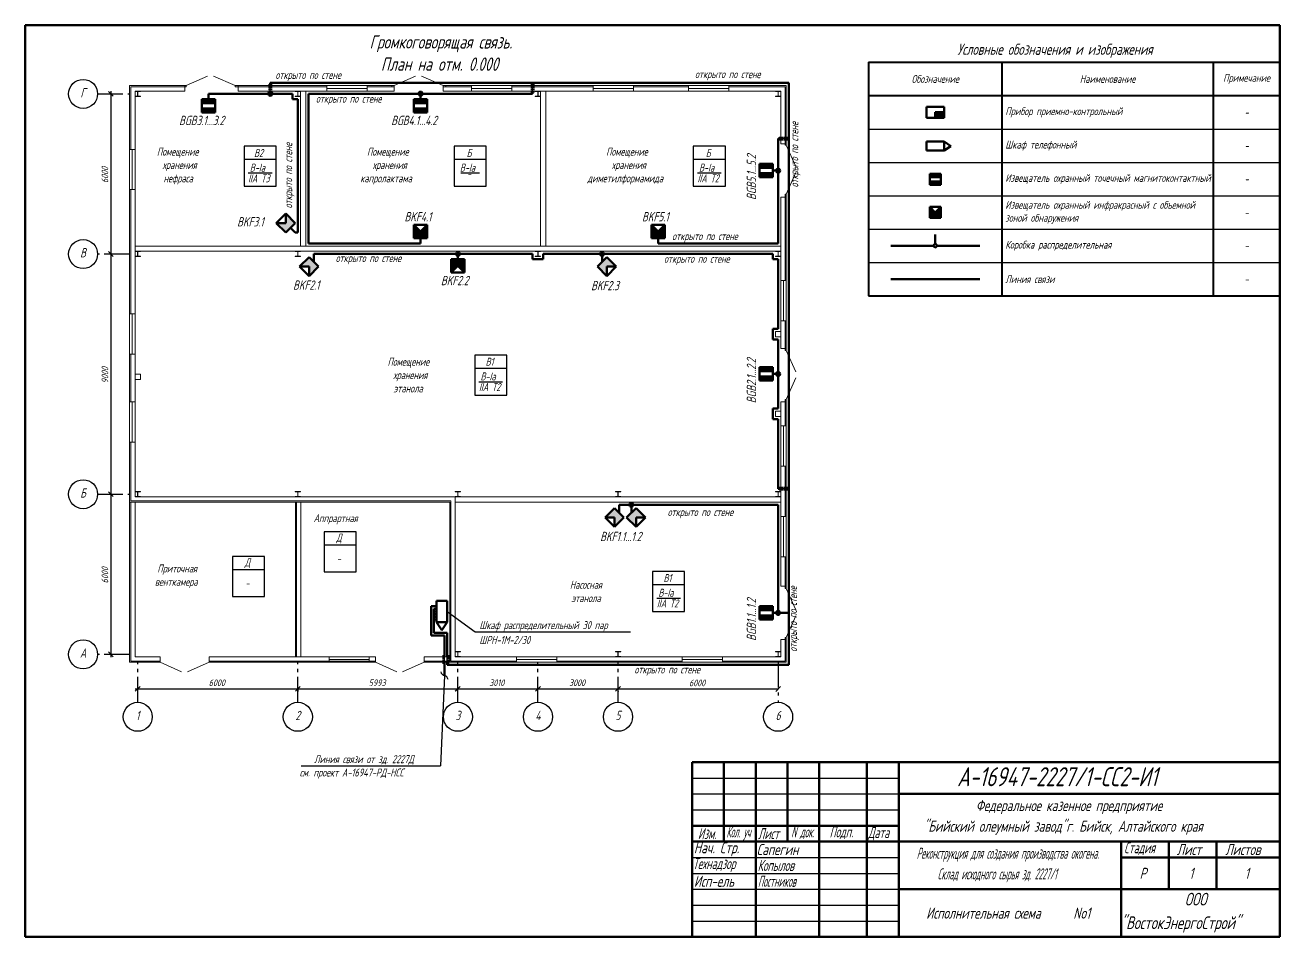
# Model space of a CAD drawing. Header units: millimetres. Extents: x 1337 to 2807, y 466 to 1370.
# Drawn here: x 2259.1 to 2654.1, y 469.4 to 756.4 of the extents above; entities that cross this region are included whole.
import ezdxf
from ezdxf.enums import TextEntityAlignment as Align

# ---------------------------------------------------------------- set-up
doc = ezdxf.new("R2010")
doc.units = ezdxf.units.MM
doc.linetypes.add('( Dashed )', pattern=[0.75, 0.5, -0.25])
doc.linetypes.add('gost6', pattern=[12, 8, -1.5, 1, -1.5])
for name, color, linetype, lineweight in [('Датчики (Вновь)', 2, 'Continuous', 50), ('Линия выноска', 137, 'Continuous', 25), ('Линия связи (Вновь)', 3, 'Continuous', 60), ('Осевая', 4, 'gost6', 25), ('ППК и др. приБоры', 171, 'Continuous', 50), ('Размерная', 4, 'Continuous', 25), ('Рамка толстая', 7, 'Continuous', 60), ('Связь', 84, 'Continuous', 50), ('Строительный', 251, 'Continuous', 13), ('ТаБлица', 253, 'Continuous', 25), ('Текст', 2, 'Continuous', 25), ('Штампы', 252, 'Continuous', 25)]:
    doc.layers.add(name, color=color, linetype=linetype, lineweight=lineweight)
doc.styles.add('Simplex', font='simplex.shx', dxfattribs={"width": 0.7, "oblique": 15})

msp = doc.modelspace()

# ---------------------------------------------------------------- hatches: boundary and pattern name
at = {"layer": 'Датчики (Вновь)', "true_color": 0x000000}
h = msp.add_hatch(color=18, dxfattribs=at)
h.paths.add_polyline_path([(2318.96, 731.81), (2318.96, 733.07), (2314.76, 733.07), (2314.76, 731.81)])
h.paths.add_polyline_path([(2314.76, 730.13), (2314.76, 728.87), (2318.96, 728.87), (2318.96, 730.13)])
h = msp.add_hatch(color=18, dxfattribs=at)
h.paths.add_polyline_path([(2385.73, 731.81), (2385.73, 733.07), (2381.53, 733.07), (2381.53, 731.81)])
h.paths.add_polyline_path([(2381.53, 730.13), (2381.53, 728.87), (2385.73, 728.87), (2385.73, 730.13)])
h = msp.add_hatch(color=18, dxfattribs=at)
h.paths.add_polyline_path([(2494.51, 711.39), (2494.51, 712.65), (2490.31, 712.65), (2490.31, 711.39)])
h.paths.add_polyline_path([(2490.31, 709.71), (2490.31, 708.45), (2494.51, 708.45), (2494.51, 709.71)])
h = msp.add_hatch(color=18, dxfattribs=at)
h.paths.add_polyline_path([(2547.39, 708.49), (2547.39, 709.54), (2543.89, 709.54), (2543.89, 708.49)])
h.paths.add_polyline_path([(2543.89, 707.09), (2543.89, 706.04), (2547.39, 706.04), (2547.39, 707.09)])
for points in [[(2543.89, 695.65), (2547.39, 695.65), (2547.39, 699.15), (2545.64, 697.4), (2543.89, 699.15)], [(2341.18, 691.08), (2344.15, 694.05), (2341.18, 697.02), (2341.18, 694.05), (2338.21, 694.05)], [(2381.53, 689.33), (2385.73, 689.33), (2385.73, 693.53), (2383.63, 691.43), (2381.53, 693.53)], [(2456.29, 689.33), (2460.49, 689.33), (2460.49, 693.53), (2458.39, 691.43), (2456.29, 693.53)], [(2351.51, 680.34), (2348.54, 683.31), (2345.57, 680.34), (2348.54, 680.34), (2348.54, 677.37)], [(2397.49, 682.67), (2393.29, 682.67), (2393.29, 678.47), (2395.39, 680.57), (2397.49, 678.47)], [(2439.28, 680.34), (2442.25, 683.31), (2445.22, 680.34), (2442.25, 680.34), (2442.25, 677.37)], [(2444.69, 604.33), (2447.66, 601.36), (2444.69, 598.39), (2444.69, 601.36), (2441.72, 601.36)], [(2448.5, 601.36), (2451.47, 604.33), (2454.44, 601.36), (2451.47, 601.36), (2451.47, 598.39)]]:
    msp.add_hatch(color=18, dxfattribs=at).paths.add_polyline_path(points)
h = msp.add_hatch(color=18, dxfattribs=at)
h.paths.add_polyline_path([(2494.51, 647.4), (2494.51, 648.66), (2490.31, 648.66), (2490.31, 647.4)])
h.paths.add_polyline_path([(2490.31, 645.72), (2490.31, 644.46), (2494.51, 644.46), (2494.51, 645.72)])
h = msp.add_hatch(color=18, dxfattribs=at)
h.paths.add_polyline_path([(2494.51, 572.2), (2494.51, 573.46), (2490.31, 573.46), (2490.31, 572.2)])
h.paths.add_polyline_path([(2490.31, 570.52), (2490.31, 569.26), (2494.51, 569.26), (2494.51, 570.52)])
at = {"layer": 'ППК и др. приБоры', "true_color": 0x000000}
msp.add_hatch(color=18, dxfattribs=at).paths.add_polyline_path([(2545.64, 728.9), (2545.64, 727.15), (2548.44, 727.15), (2548.44, 728.9)])

# ---------------------------------------------------------------- linework, layer by layer
at = {"color": 18, "lineweight": 70, "true_color": 0x000000}
for p, q in [((2336.32, 737.3), (2336.32, 738.14)), ((2418.91, 737.3), (2418.91, 738.14)), ((2496.19, 720.63), (2497.03, 720.63)), ((2497.03, 610.43), (2496.19, 610.43)), ((2391.15, 555.81), (2391.16, 551.61)), ((2391.99, 555.81), (2391.99, 554.97))]:
    msp.add_line(p, q, dxfattribs=at)
at = {"color": 18, "lineweight": 60, "true_color": 0x000000}
for p, q in [((2469.14, 524.36), (2654.14, 524.36)), ((2469.14, 524.36), (2469.14, 469.36)), ((2479.14, 524.36), (2479.14, 499.36)), ((2489.14, 524.36), (2489.14, 469.36)), ((2499.14, 524.36), (2499.14, 499.36)), ((2509.14, 524.36), (2509.14, 469.36)), ((2524.14, 524.36), (2524.14, 469.36)), ((2534.14, 524.36), (2534.14, 469.36)), ((2654.14, 524.36), (2654.14, 469.36)), ((2534.14, 514.36), (2654.14, 514.36)), ((2469.14, 504.36), (2534.14, 504.36)), ((2469.14, 499.36), (2654.14, 499.36)), ((2604.14, 499.36), (2604.14, 469.36)), ((2619.14, 499.36), (2619.14, 484.36)), ((2634.14, 499.36), (2634.14, 484.36)), ((2604.14, 494.36), (2654.14, 494.36)), ((2534.14, 484.36), (2654.14, 484.36)), ((2469.14, 469.36), (2654.14, 469.36))]:
    msp.add_line(p, q, dxfattribs=at)
at = {"color": 18, "lineweight": 25, "true_color": 0x000000}
for p, q in [((2469.14, 519.36), (2534.14, 519.36)), ((2469.14, 514.36), (2534.14, 514.36)), ((2469.14, 509.36), (2534.14, 509.36)), ((2469.14, 494.36), (2534.14, 494.36)), ((2469.14, 489.36), (2534.14, 489.36)), ((2469.14, 484.36), (2534.14, 484.36)), ((2469.14, 479.36), (2534.14, 479.36)), ((2469.14, 474.36), (2534.14, 474.36))]:
    msp.add_line(p, q, dxfattribs=at)
at = {"color": 18, "linetype": 'ByBlock', "lineweight": -2, "true_color": 0x000000}
for centre, start, end in [((2391.52, 553.09), 189.5411, 255.5411), ((2390.78, 550.13), 9.5411, 75.5411)]:
    msp.add_arc(centre, 1.53, start, end, dxfattribs=at)
at = {"layer": 'Датчики (Вновь)', "color": 18, "true_color": 0x000000}
for p, q in [((2314.76, 733.07), (2314.76, 728.87)), ((2318.96, 733.07), (2314.76, 733.07)), ((2314.76, 731.81), (2318.96, 731.81)), ((2318.96, 728.87), (2318.96, 733.07)), ((2381.53, 733.07), (2381.53, 728.87)), ((2385.73, 733.07), (2381.53, 733.07)), ((2381.53, 731.81), (2385.73, 731.81)), ((2385.73, 728.87), (2385.73, 733.07)), ((2314.76, 730.13), (2318.96, 730.13)), ((2314.76, 728.87), (2318.96, 728.87)), ((2381.53, 730.13), (2385.73, 730.13)), ((2381.53, 728.87), (2385.73, 728.87)), ((2490.31, 712.65), (2490.31, 708.45)), ((2494.51, 712.65), (2490.31, 712.65)), ((2490.31, 711.39), (2494.51, 711.39)), ((2494.51, 708.45), (2494.51, 712.65)), ((2490.31, 709.71), (2494.51, 709.71)), ((2490.31, 708.45), (2494.51, 708.45)), ((2543.89, 709.54), (2543.89, 706.04)), ((2547.39, 709.54), (2543.89, 709.54)), ((2543.89, 708.49), (2547.39, 708.49)), ((2543.89, 707.09), (2547.39, 707.09)), ((2547.39, 706.04), (2547.39, 709.54)), ((2543.89, 706.04), (2547.39, 706.04)), ((2547.39, 699.15), (2543.89, 699.15)), ((2543.89, 699.15), (2543.89, 695.65)), ((2545.64, 697.4), (2543.89, 699.15)), ((2547.39, 699.15), (2545.64, 697.4)), ((2547.39, 695.65), (2547.39, 699.15)), ((2341.18, 697.02), (2338.21, 694.05)), ((2344.15, 694.05), (2341.18, 697.02)), ((2341.18, 697.02), (2341.18, 694.05)), ((2543.89, 695.65), (2547.39, 695.65)), ((2338.21, 694.05), (2341.18, 691.08)), ((2341.18, 694.05), (2338.21, 694.05)), ((2341.18, 691.08), (2344.15, 694.05)), ((2385.73, 693.53), (2381.53, 693.53)), ((2381.53, 693.53), (2381.53, 689.33)), ((2383.63, 691.43), (2381.53, 693.53)), ((2385.73, 693.53), (2383.63, 691.43)), ((2385.73, 689.33), (2385.73, 693.53)), ((2460.49, 693.53), (2456.29, 693.53)), ((2456.29, 693.53), (2456.29, 689.33)), ((2458.39, 691.43), (2456.29, 693.53)), ((2460.49, 693.53), (2458.39, 691.43)), ((2460.49, 689.33), (2460.49, 693.53)), ((2381.53, 689.33), (2385.73, 689.33)), ((2456.29, 689.33), (2460.49, 689.33)), ((2348.54, 683.31), (2345.57, 680.34)), ((2345.57, 680.34), (2348.54, 677.37)), ((2345.57, 680.34), (2348.54, 680.34)), ((2351.51, 680.34), (2348.54, 683.31)), ((2348.54, 677.37), (2351.51, 680.34)), ((2348.54, 680.34), (2348.54, 677.37)), ((2397.49, 682.67), (2393.29, 682.67)), ((2393.29, 682.67), (2393.29, 678.47)), ((2393.29, 678.47), (2395.39, 680.57)), ((2395.39, 680.57), (2397.49, 678.47)), ((2397.49, 678.47), (2397.49, 682.67)), ((2439.28, 680.34), (2442.25, 683.31)), ((2442.25, 677.37), (2439.28, 680.34)), ((2442.25, 683.31), (2445.22, 680.34)), ((2445.22, 680.34), (2442.25, 677.37)), ((2445.22, 680.34), (2442.25, 680.34)), ((2442.25, 680.34), (2442.25, 677.37)), ((2393.29, 678.47), (2397.49, 678.47)), ((2490.31, 648.66), (2490.31, 644.46)), ((2494.51, 648.66), (2490.31, 648.66)), ((2494.51, 644.46), (2494.51, 648.66)), ((2490.31, 647.4), (2494.51, 647.4)), ((2490.31, 645.72), (2494.51, 645.72)), ((2490.31, 644.46), (2494.51, 644.46)), ((2441.72, 601.36), (2444.69, 604.33)), ((2444.69, 598.39), (2441.72, 601.36)), ((2444.69, 601.36), (2441.72, 601.36)), ((2444.69, 604.33), (2447.66, 601.36)), ((2447.66, 601.36), (2444.69, 598.39)), ((2444.69, 598.39), (2444.69, 601.36)), ((2448.5, 601.36), (2451.47, 604.33)), ((2451.47, 598.39), (2448.5, 601.36)), ((2451.47, 604.33), (2454.44, 601.36)), ((2454.44, 601.36), (2451.47, 598.39)), ((2454.44, 601.36), (2451.47, 601.36)), ((2451.47, 601.36), (2451.47, 598.39)), ((2490.31, 573.46), (2490.31, 569.26)), ((2494.51, 573.46), (2490.31, 573.46)), ((2494.51, 569.26), (2494.51, 573.46)), ((2490.31, 572.2), (2494.51, 572.2)), ((2490.31, 570.52), (2494.51, 570.52)), ((2490.31, 569.26), (2494.51, 569.26))]:
    msp.add_line(p, q, dxfattribs=at)
at = {"layer": 'Линия выноска', "color": 18, "linetype": 'ByBlock', "lineweight": -2, "true_color": 0x000000}
for p, q in [((2391.99, 571.8), (2400.79, 565.39)), ((2400.79, 565.39), (2400.79, 565.39)), ((2400.79, 565.39), (2449.7, 565.39)), ((2391.15, 551.61), (2389.93, 523.2)), ((2346, 523.2), (2389.93, 523.2)), ((2389.93, 523.2), (2389.93, 523.2))]:
    msp.add_line(p, q, dxfattribs=at)
at = {"layer": 'Линия связи (Вновь)', "color": 18, "true_color": 0x000000}
for p, q in [((2316.86, 734.75), (2336.32, 734.75)), ((2316.86, 734.75), (2316.86, 733.07)), ((2418.91, 738.14), (2336.32, 738.14)), ((2336.32, 734.75), (2336.32, 735.59)), ((2336.32, 734.75), (2343.31, 734.75)), ((2343.31, 734.75), (2343.31, 733.08)), ((2383.63, 734.75), (2348.35, 734.75)), ((2348.35, 734.75), (2348.35, 687.65)), ((2418.91, 734.75), (2383.63, 734.75)), ((2383.63, 734.75), (2383.63, 733.07)), ((2499.58, 738.14), (2418.91, 738.14)), ((2418.91, 734.75), (2418.91, 735.59)), ((2499.58, 720.63), (2499.58, 738.14)), ((2343.31, 733.08), (2344.99, 733.08)), ((2344.99, 733.08), (2344.99, 691.08)), ((2496.19, 710.55), (2496.19, 720.63)), ((2498.74, 720.63), (2499.58, 720.63)), ((2499.58, 610.43), (2499.58, 720.63)), ((2494.51, 710.55), (2496.19, 710.55)), ((2496.19, 710.55), (2496.19, 687.65)), ((2342.66, 692.57), (2344.15, 691.08)), ((2344.99, 691.08), (2344.15, 691.08)), ((2348.35, 687.65), (2383.63, 687.65)), ((2383.63, 687.65), (2383.63, 689.33)), ((2458.39, 687.65), (2458.39, 689.33)), ((2496.19, 687.65), (2458.39, 687.65)), ((2545.64, 687.43), (2545.64, 690.4)), ((2418.91, 684.35), (2350.03, 684.35)), ((2350.03, 681.83), (2350.03, 684.35)), ((2395.39, 682.67), (2395.39, 684.35)), ((2418.91, 682.68), (2418.91, 684.35)), ((2494.51, 684.35), (2422.27, 684.35)), ((2422.27, 682.68), (2422.27, 684.35)), ((2440.76, 681.83), (2440.76, 684.35)), ((2494.51, 682.68), (2494.51, 684.35)), ((2531.64, 686.9), (2545.11, 686.9)), ((2546.16, 686.9), (2559.64, 686.9)), ((2418.91, 682.68), (2422.27, 682.68)), ((2496.19, 682.68), (2494.51, 682.68)), ((2496.19, 660.79), (2496.19, 682.68)), ((2531.64, 676.4), (2559.64, 676.4)), ((2494.51, 657.43), (2494.51, 660.79)), ((2494.51, 660.79), (2496.19, 660.79)), ((2496.19, 657.43), (2494.51, 657.43)), ((2496.19, 635.68), (2496.19, 657.43)), ((2496.19, 646.56), (2494.51, 646.56)), ((2494.51, 632.32), (2494.51, 635.68)), ((2494.51, 635.68), (2496.19, 635.68)), ((2496.19, 632.32), (2494.51, 632.32)), ((2496.19, 610.43), (2496.19, 632.32)), ((2499.58, 610.43), (2498.74, 610.43)), ((2499.58, 571.36), (2499.58, 610.43)), ((2496.19, 605.37), (2446.18, 605.37)), ((2446.18, 602.85), (2446.18, 605.37)), ((2449.99, 602.85), (2449.99, 605.37)), ((2496.19, 571.36), (2496.19, 605.37)), ((2388.63, 573.48), (2386.95, 573.48)), ((2386.95, 573.48), (2386.95, 564.24)), ((2388.63, 572.64), (2387.79, 572.64)), ((2387.79, 572.64), (2387.79, 565.08)), ((2388.63, 571.8), (2387.79, 571.8)), ((2388.63, 570.96), (2387.79, 570.96)), ((2388.63, 570.12), (2387.79, 570.12)), ((2388.63, 569.28), (2387.79, 569.28)), ((2499.58, 571.36), (2494.51, 571.36)), ((2499.58, 554.97), (2499.58, 571.36)), ((2387.79, 565.08), (2391.99, 565.08)), ((2391.99, 565.08), (2391.99, 557.52)), ((2386.95, 564.24), (2391.15, 564.24)), ((2391.15, 564.24), (2391.15, 557.52)), ((2391.99, 554.97), (2499.58, 554.97))]:
    msp.add_line(p, q, dxfattribs=at)
at = {"layer": 'Линия связи (Вновь)', "linetype": '( Dashed )'}
for p, q in [((2336.03, 735.1), (2336.03, 737.78)), ((2336.6, 735.1), (2336.6, 737.78)), ((2418.62, 735.1), (2418.62, 737.78)), ((2419.19, 735.1), (2419.19, 737.78)), ((2499.22, 720.91), (2496.54, 720.91)), ((2499.22, 720.34), (2496.54, 720.34)), ((2499.22, 610.71), (2496.54, 610.71)), ((2499.22, 610.14), (2496.54, 610.14)), ((2390.87, 555.32), (2390.87, 558.01)), ((2392.28, 555.32), (2392.28, 558.01))]:
    msp.add_line(p, q, dxfattribs=at)
at = {"layer": 'Линия связи (Вновь)', "color": 18, "linetype": 'ByBlock', "lineweight": 30, "true_color": 0x000000}
for p, q in [((2336.32, 735.59), (2336.32, 737.3)), ((2418.91, 735.59), (2418.91, 737.3)), ((2498.74, 720.63), (2497.03, 720.63)), ((2498.74, 610.43), (2497.03, 610.43)), ((2391.15, 555.81), (2391.15, 557.52)), ((2391.99, 555.81), (2391.99, 557.52))]:
    msp.add_line(p, q, dxfattribs=at)
at = {"layer": 'Осевая', "color": 18, "true_color": 0x000000}
for p, q in [((2281.95, 734.69), (2292.03, 734.69)), ((2292.03, 684.29), (2281.95, 684.29)), ((2281.95, 608.69), (2292.03, 608.69)), ((2292.03, 558.29), (2281.95, 558.29)), ((2294.59, 543.21), (2294.59, 555.81)), ((2344.99, 543.21), (2344.99, 555.81)), ((2395.39, 543.21), (2395.39, 555.81)), ((2420.59, 543.21), (2420.59, 555.81)), ((2445.79, 543.21), (2445.79, 555.81)), ((2496.19, 555.81), (2496.19, 543.21))]:
    msp.add_line(p, q, dxfattribs=at)
at = {"layer": 'ППК и др. приБоры', "color": 18, "true_color": 0x000000}
for p, q in [((2542.84, 730.65), (2542.84, 727.15)), ((2548.44, 730.65), (2542.84, 730.65)), ((2542.84, 727.15), (2548.44, 727.15)), ((2545.64, 727.15), (2545.64, 728.9)), ((2545.64, 728.9), (2548.44, 728.9)), ((2548.44, 727.15), (2548.44, 730.65))]:
    msp.add_line(p, q, dxfattribs=at)
at = {"layer": 'Размерная', "color": 18, "true_color": 0x000000}
for p, q in [((2286.91, 733.94), (2285.4, 735.45)), ((2286.15, 735.53), (2286.15, 683.45)), ((2286.91, 683.54), (2285.4, 685.05)), ((2285.4, 685.05), (2286.91, 683.54)), ((2286.15, 685.13), (2286.15, 607.85)), ((2286.91, 607.94), (2285.4, 609.45)), ((2285.4, 609.45), (2286.91, 607.94)), ((2286.15, 609.53), (2286.15, 557.45)), ((2285.4, 559.05), (2286.91, 557.54)), ((2293.75, 547.45), (2345.83, 547.45)), ((2295.35, 548.21), (2293.83, 546.69)), ((2344.15, 547.45), (2396.17, 547.45)), ((2345.75, 548.21), (2344.23, 546.69)), ((2344.23, 546.69), (2345.75, 548.21)), ((2344.99, 547.58), (2344.99, 546.61)), ((2344.99, 546.74), (2344.99, 546.61)), ((2394.46, 547.45), (2421.43, 547.45)), ((2396.06, 548.21), (2394.55, 546.69)), ((2394.58, 546.69), (2396.09, 548.21)), ((2395.3, 546.65), (2395.3, 546.61)), ((2419.75, 547.45), (2496.19, 547.45)), ((2419.83, 546.69), (2421.35, 548.21)), ((2421.35, 548.21), (2419.83, 546.69)), ((2420.59, 546.65), (2420.59, 546.61)), ((2445.03, 546.69), (2446.55, 548.21)), ((2446.55, 548.21), (2445.03, 546.69)), ((2445.79, 547.58), (2445.79, 548.25)), ((2445.79, 546.74), (2445.79, 546.61)), ((2445.79, 546.65), (2445.79, 546.61)), ((2495.43, 546.65), (2496.95, 548.17))]:
    msp.add_line(p, q, dxfattribs=at)
at = {"layer": 'Рамка толстая', "color": 18, "true_color": 0x000000}
for p, q in [((2259.14, 469.36), (2259.14, 756.36)), ((2259.14, 756.36), (2654.14, 756.36)), ((2654.14, 756.36), (2654.14, 469.36)), ((2259.14, 469.36), (2654.14, 469.36))]:
    msp.add_line(p, q, dxfattribs=at)
at = {"layer": 'Связь', "color": 18, "true_color": 0x000000}
for p, q in [((2542.84, 719.69), (2542.84, 716.89)), ((2548.44, 719.69), (2542.84, 719.69)), ((2548.44, 716.89), (2548.44, 719.69)), ((2550.54, 718.29), (2548.44, 719.69)), ((2542.84, 716.89), (2548.44, 716.89)), ((2548.44, 716.89), (2550.54, 718.29)), ((2391.99, 575.16), (2388.63, 575.16)), ((2388.63, 575.16), (2388.63, 568.44)), ((2391.99, 568.44), (2391.99, 575.16)), ((2388.63, 568.44), (2391.99, 568.44)), ((2388.63, 568.44), (2390.31, 565.92)), ((2390.31, 565.92), (2391.99, 568.44))]:
    msp.add_line(p, q, dxfattribs=at)
for centre, radius in [((2336.32, 734.75), 0.63), ((2383.63, 734.75), 0.63), ((2496.19, 710.55), 0.63), ((2545.64, 686.9), 0.525), ((2395.39, 684.35), 0.63), ((2440.76, 684.35), 0.63), ((2496.19, 646.56), 0.63), ((2449.99, 605.37), 0.63), ((2496.19, 571.36), 0.63)]:
    msp.add_circle(centre, radius, dxfattribs=at)
at = {"layer": 'Строительный', "color": 18, "ltscale": 100, "true_color": 0x000000}
for p, q in [((2309.85, 737.3), (2316.59, 740.29)), ((2325.26, 737.3), (2318.43, 740.29)), ((2375.33, 737.3), (2382.07, 740.29)), ((2390.74, 737.3), (2383.92, 740.29)), ((2309.44, 737.3), (2292.03, 737.3)), ((2292.03, 737.3), (2292.03, 736.93)), ((2292.03, 736.93), (2292.03, 717.25)), ((2309.85, 736.93), (2292.4, 736.93)), ((2292.4, 736.93), (2292.4, 734.87)), ((2292.4, 735.59), (2292.4, 717.25)), ((2293.75, 735.59), (2309.44, 735.59)), ((2293.75, 717.25), (2293.75, 735.59)), ((2293.75, 735.49), (2293.75, 735.59)), ((2293.75, 735.59), (2295.43, 735.59)), ((2294.45, 735.49), (2293.75, 735.49)), ((2294.56, 734.13), (2294.56, 735.38)), ((2294.61, 734.13), (2294.61, 735.38)), ((2295.43, 735.49), (2294.72, 735.49)), ((2295.43, 735.59), (2295.43, 735.49)), ((2309.11, 737.3), (2309.85, 737.3)), ((2309.44, 737.3), (2309.44, 736.93)), ((2309.44, 735.59), (2309.44, 736.93)), ((2309.85, 737.3), (2309.85, 736.93)), ((2326.24, 737.3), (2325.26, 737.3)), ((2325.26, 737.3), (2325.26, 736.93)), ((2354.09, 736.93), (2325.26, 736.93)), ((2354.09, 737.3), (2326.24, 737.3)), ((2326.24, 735.59), (2326.24, 737.3)), ((2326.24, 735.59), (2354.09, 735.59)), ((2344.15, 735.49), (2344.15, 735.59)), ((2344.15, 735.59), (2345.83, 735.59)), ((2344.85, 735.49), (2344.15, 735.49)), ((2344.96, 734.13), (2344.96, 735.38)), ((2345.01, 734.13), (2345.01, 735.38)), ((2345.83, 735.49), (2345.12, 735.49)), ((2345.83, 735.59), (2345.83, 686.81)), ((2345.83, 735.59), (2345.83, 735.49)), ((2347.51, 686.81), (2347.51, 735.59)), ((2354.09, 737.3), (2354.09, 735.59)), ((2354.09, 737.3), (2366.77, 737.3)), ((2354.09, 736.44), (2366.77, 736.44)), ((2354.09, 735.59), (2366.77, 735.59)), ((2375.33, 737.3), (2366.77, 737.3)), ((2366.77, 735.59), (2366.77, 737.3)), ((2375.33, 736.93), (2366.77, 736.93)), ((2366.77, 735.59), (2375.33, 735.59)), ((2374.59, 737.3), (2375.33, 737.3)), ((2374.59, 737.3), (2374.59, 736.93)), ((2374.59, 736.93), (2375.33, 736.93)), ((2375.33, 737.3), (2375.33, 735.59)), ((2438, 737.3), (2390.74, 737.3)), ((2391.72, 737.3), (2390.74, 737.3)), ((2390.74, 737.3), (2390.74, 735.59)), ((2399.7, 736.93), (2390.74, 736.93)), ((2390.74, 736.93), (2391.58, 736.93)), ((2390.74, 735.59), (2438, 735.59)), ((2391.58, 736.93), (2391.58, 737.3)), ((2399.67, 736.44), (2412.36, 736.44)), ((2399.7, 737.3), (2399.7, 735.59)), ((2412.38, 735.59), (2412.38, 737.3)), ((2438, 736.93), (2412.38, 736.93)), ((2419.75, 735.49), (2419.75, 735.59)), ((2419.75, 735.59), (2421.43, 735.59)), ((2420.45, 735.49), (2419.75, 735.49)), ((2420.56, 734.13), (2420.56, 735.38)), ((2420.61, 734.13), (2420.61, 735.38)), ((2421.43, 735.49), (2420.72, 735.49)), ((2421.43, 735.59), (2421.43, 686.86)), ((2421.43, 735.59), (2421.43, 735.49)), ((2423.11, 686.86), (2423.11, 735.59)), ((2438, 737.3), (2438, 735.59)), ((2438, 737.3), (2450.68, 737.3)), ((2438, 736.44), (2450.68, 736.44)), ((2438, 735.59), (2450.68, 735.59)), ((2467.96, 737.3), (2450.68, 737.3)), ((2450.68, 735.59), (2450.68, 737.3)), ((2467.96, 736.93), (2450.68, 736.93)), ((2450.68, 735.59), (2467.96, 735.59)), ((2467.96, 737.3), (2467.96, 735.59)), ((2467.96, 737.3), (2480.65, 737.3)), ((2467.96, 736.44), (2480.65, 736.44)), ((2467.96, 735.59), (2480.65, 735.59)), ((2498.74, 737.3), (2480.65, 737.3)), ((2480.65, 735.59), (2480.65, 737.3)), ((2498.37, 736.93), (2480.65, 736.93)), ((2480.65, 735.59), (2497.03, 735.59)), ((2495.35, 735.49), (2495.35, 735.59)), ((2495.35, 735.59), (2497.03, 735.59)), ((2496.05, 735.49), (2495.35, 735.49)), ((2496.16, 734.13), (2496.16, 735.38)), ((2496.21, 734.13), (2496.21, 735.38)), ((2497.03, 735.49), (2496.32, 735.49)), ((2497.03, 735.59), (2497.03, 718.95)), ((2497.03, 735.59), (2497.03, 735.49)), ((2498.37, 718.53), (2498.37, 736.93)), ((2498.74, 718.95), (2498.74, 737.3)), ((2293.75, 733.92), (2293.75, 734.02)), ((2293.75, 734.02), (2294.45, 734.02)), ((2295.43, 733.92), (2293.75, 733.92)), ((2294.72, 734.02), (2295.43, 734.02)), ((2295.43, 734.02), (2295.43, 733.92)), ((2344.15, 733.92), (2344.15, 734.02)), ((2344.15, 734.02), (2344.85, 734.02)), ((2345.83, 733.92), (2344.15, 733.92)), ((2345.12, 734.02), (2345.83, 734.02)), ((2345.83, 734.02), (2345.83, 733.92)), ((2419.75, 733.92), (2419.75, 734.02)), ((2419.75, 734.02), (2420.45, 734.02)), ((2421.43, 733.92), (2419.75, 733.92)), ((2420.72, 734.02), (2421.43, 734.02)), ((2421.43, 734.02), (2421.43, 733.92)), ((2495.35, 733.92), (2495.35, 734.02)), ((2495.35, 734.02), (2496.05, 734.02)), ((2497.03, 733.92), (2495.35, 733.92)), ((2496.32, 734.02), (2497.03, 734.02)), ((2497.03, 734.02), (2497.03, 733.92)), ((2497.03, 718.95), (2498.37, 718.95)), ((2498.74, 718.95), (2498.37, 718.95)), ((2498.74, 719.27), (2498.74, 718.53)), ((2293.75, 717.25), (2292.03, 717.25)), ((2292.03, 717.25), (2292.03, 704.57)), ((2292.89, 717.25), (2292.89, 704.57)), ((2293.75, 717.25), (2293.75, 704.57)), ((2498.74, 718.53), (2498.37, 718.53)), ((2498.74, 718.53), (2501.73, 711.8)), ((2498.74, 703.13), (2501.73, 709.95)), ((2292.03, 704.57), (2292.03, 665.48)), ((2292.03, 704.57), (2293.75, 704.57)), ((2292.4, 704.57), (2292.4, 665.48)), ((2293.75, 665.48), (2293.75, 704.57)), ((2498.37, 675.99), (2498.37, 703.13)), ((2498.74, 703.13), (2498.37, 703.13)), ((2498.74, 702.15), (2498.74, 703.13)), ((2497.03, 702.15), (2497.03, 675.99)), ((2497.03, 702.15), (2498.37, 702.15)), ((2498.74, 675.99), (2498.74, 702.15)), ((2293.75, 686.81), (2497.03, 686.81)), ((2293.75, 685.19), (2497.03, 685.19)), ((2293.75, 685.09), (2293.75, 685.19)), ((2293.75, 685.19), (2295.43, 685.19)), ((2294.45, 685.09), (2293.75, 685.09)), ((2293.75, 683.52), (2293.75, 683.62)), ((2293.75, 683.62), (2294.45, 683.62)), ((2295.43, 683.52), (2293.75, 683.52)), ((2294.56, 683.73), (2294.56, 684.98)), ((2294.61, 683.73), (2294.61, 684.98)), ((2295.43, 685.09), (2294.72, 685.09)), ((2294.72, 683.62), (2295.43, 683.62)), ((2295.43, 685.19), (2295.43, 685.09)), ((2295.43, 683.62), (2295.43, 683.52)), ((2344.15, 685.09), (2344.15, 685.19)), ((2344.15, 685.19), (2345.83, 685.19)), ((2344.85, 685.09), (2344.15, 685.09)), ((2344.15, 683.52), (2344.15, 683.62)), ((2344.15, 683.62), (2344.85, 683.62)), ((2345.83, 683.52), (2344.15, 683.52)), ((2344.96, 683.73), (2344.96, 684.98)), ((2345.01, 683.73), (2345.01, 684.98)), ((2345.83, 685.09), (2345.12, 685.09)), ((2345.12, 683.62), (2345.83, 683.62)), ((2345.83, 686.81), (2347.51, 686.81)), ((2345.83, 685.19), (2345.83, 685.09)), ((2345.83, 683.62), (2345.83, 683.52)), ((2419.75, 685.09), (2419.75, 685.19)), ((2419.75, 685.19), (2421.43, 685.19)), ((2420.45, 685.09), (2419.75, 685.09)), ((2419.75, 683.52), (2419.75, 683.62)), ((2419.75, 683.62), (2420.45, 683.62)), ((2421.43, 683.52), (2419.75, 683.52)), ((2420.56, 683.73), (2420.56, 684.98)), ((2420.61, 683.73), (2420.61, 684.98)), ((2421.43, 685.09), (2420.72, 685.09)), ((2420.72, 683.62), (2421.43, 683.62)), ((2421.43, 685.19), (2421.43, 685.09)), ((2421.43, 683.62), (2421.43, 683.52)), ((2495.35, 685.09), (2495.35, 685.19)), ((2495.35, 685.19), (2497.03, 685.19)), ((2496.05, 685.09), (2495.35, 685.09)), ((2495.35, 683.52), (2495.35, 683.62)), ((2495.35, 683.62), (2496.05, 683.62)), ((2497.03, 683.52), (2495.35, 683.52)), ((2496.16, 683.73), (2496.16, 684.98)), ((2496.21, 683.73), (2496.21, 684.98)), ((2497.03, 685.09), (2496.32, 685.09)), ((2496.32, 683.62), (2497.03, 683.62)), ((2497.03, 685.19), (2497.03, 686.53)), ((2497.03, 685.19), (2497.03, 685.19)), ((2497.03, 685.19), (2497.03, 685.09)), ((2497.03, 683.62), (2497.03, 683.52)), ((2498.74, 675.99), (2497.03, 675.99)), ((2497.03, 663.31), (2497.03, 675.99)), ((2497.88, 675.99), (2497.88, 663.31)), ((2498.74, 663.31), (2498.74, 675.99)), ((2293.75, 665.48), (2292.03, 665.48)), ((2292.03, 652.8), (2292.03, 665.48)), ((2292.89, 665.48), (2292.89, 652.8)), ((2293.75, 665.48), (2293.75, 652.8)), ((2497.03, 659.95), (2495.35, 659.95)), ((2495.35, 659.95), (2495.35, 658.27)), ((2497.03, 663.31), (2497.03, 654.61)), ((2497.03, 663.31), (2498.74, 663.31)), ((2497.03, 658.27), (2497.03, 659.95)), ((2498.37, 653.92), (2498.37, 663.31)), ((2498.74, 654.61), (2498.74, 663.31)), ((2495.35, 658.27), (2497.03, 658.27)), ((2292.03, 652.8), (2292.03, 555.81)), ((2292.03, 652.8), (2293.75, 652.8)), ((2292.4, 652.8), (2292.4, 637.82)), ((2293.75, 607.92), (2293.75, 652.8)), ((2497.03, 654.61), (2498.37, 654.61)), ((2498.74, 653.92), (2498.37, 653.92)), ((2498.74, 654.66), (2498.74, 653.92)), ((2498.74, 653.92), (2501.73, 647.19)), ((2293.75, 646.47), (2295.43, 646.47)), ((2293.75, 644.79), (2293.75, 646.47)), ((2295.43, 644.79), (2293.75, 644.79)), ((2295.43, 646.47), (2295.43, 644.79)), ((2498.74, 638.51), (2501.73, 645.34)), ((2293.75, 637.82), (2292.03, 637.82)), ((2292.89, 637.82), (2292.89, 625.13)), ((2497.03, 637.81), (2497.03, 630.17)), ((2497.03, 637.81), (2498.37, 637.81)), ((2498.37, 630.17), (2498.37, 638.51)), ((2498.74, 638.51), (2498.37, 638.51)), ((2498.74, 637.77), (2498.74, 638.51)), ((2498.74, 630.17), (2498.74, 637.81)), ((2497.03, 634.84), (2495.35, 634.84)), ((2495.35, 634.84), (2495.35, 633.16)), ((2495.35, 633.16), (2497.03, 633.16)), ((2497.03, 633.16), (2497.03, 634.84)), ((2498.74, 630.17), (2497.03, 630.17)), ((2497.03, 617.48), (2497.03, 630.17)), ((2497.88, 630.17), (2497.88, 617.48)), ((2498.74, 617.48), (2498.74, 630.17)), ((2292.03, 625.13), (2293.75, 625.13)), ((2292.4, 625.13), (2292.4, 606.58)), ((2497.03, 617.48), (2497.03, 601.67)), ((2497.03, 617.48), (2498.74, 617.48)), ((2498.37, 601.67), (2498.37, 617.48)), ((2498.74, 601.67), (2498.74, 617.48)), ((2293.75, 609.49), (2293.75, 609.59)), ((2293.75, 609.59), (2295.43, 609.59)), ((2294.45, 609.49), (2293.75, 609.49)), ((2294.56, 608.13), (2294.56, 609.38)), ((2294.61, 608.13), (2294.61, 609.38)), ((2295.43, 609.49), (2294.72, 609.49)), ((2295.43, 609.59), (2295.43, 609.49)), ((2344.15, 609.49), (2344.15, 609.59)), ((2344.15, 609.59), (2345.83, 609.59)), ((2344.85, 609.49), (2344.15, 609.49)), ((2344.96, 608.13), (2344.96, 609.38)), ((2345.01, 608.13), (2345.01, 609.38)), ((2345.83, 609.49), (2345.12, 609.49)), ((2345.83, 609.59), (2345.83, 609.49)), ((2394.55, 609.49), (2394.55, 609.59)), ((2394.55, 609.59), (2396.23, 609.59)), ((2395.25, 609.49), (2394.55, 609.49)), ((2395.36, 608.13), (2395.36, 609.38)), ((2395.41, 608.13), (2395.41, 609.38)), ((2396.23, 609.49), (2395.52, 609.49)), ((2396.23, 609.59), (2396.23, 609.49)), ((2444.95, 609.49), (2444.95, 609.59)), ((2444.95, 609.59), (2446.63, 609.59)), ((2445.65, 609.49), (2444.95, 609.49)), ((2445.76, 608.13), (2445.76, 609.38)), ((2445.81, 608.13), (2445.81, 609.38)), ((2446.63, 609.49), (2445.92, 609.49)), ((2446.63, 609.59), (2446.63, 609.49)), ((2495.35, 609.49), (2495.35, 609.59)), ((2495.35, 609.59), (2497.03, 609.59)), ((2496.05, 609.49), (2495.35, 609.49)), ((2496.16, 608.13), (2496.16, 609.38)), ((2496.21, 608.13), (2496.21, 609.38)), ((2497.03, 609.49), (2496.32, 609.49)), ((2497.03, 609.59), (2497.03, 609.49)), ((2292.03, 606.21), (2313.74, 606.21)), ((2292.4, 606.58), (2313.74, 606.58)), ((2292.4, 606.21), (2292.4, 556.18)), ((2293.75, 607.92), (2293.75, 608.02)), ((2293.75, 608.02), (2294.45, 608.02)), ((2313.74, 607.92), (2293.75, 607.92)), ((2295.43, 607.92), (2293.75, 607.92)), ((2293.75, 557.52), (2293.75, 606.21)), ((2294.72, 608.02), (2295.43, 608.02)), ((2295.43, 608.02), (2295.43, 607.92)), ((2312.54, 606.21), (2377.23, 606.21)), ((2312.76, 606.58), (2375.98, 606.58)), ((2375.98, 607.92), (2313.04, 607.92)), ((2344.15, 607.92), (2344.15, 608.02)), ((2344.15, 608.02), (2344.85, 608.02)), ((2345.83, 607.92), (2344.15, 607.92)), ((2344.25, 606.21), (2344.25, 586.67)), ((2344.62, 606.21), (2344.62, 586.67)), ((2345.12, 608.02), (2345.83, 608.02)), ((2345.83, 608.02), (2345.83, 607.92)), ((2345.96, 586.67), (2345.96, 606.21)), ((2497.03, 607.92), (2375.98, 607.92)), ((2375.98, 606.58), (2393.2, 606.58)), ((2375.98, 606.21), (2392.83, 606.21)), ((2391.99, 606.21), (2383.96, 606.21)), ((2392.83, 606.21), (2392.83, 586.67)), ((2393.2, 606.58), (2393.2, 586.67)), ((2394.55, 607.92), (2394.55, 608.02)), ((2394.55, 608.02), (2395.25, 608.02)), ((2394.55, 586.67), (2394.55, 607.92)), ((2396.23, 607.92), (2394.55, 607.92)), ((2394.55, 606.21), (2497.03, 606.21)), ((2395.52, 608.02), (2396.23, 608.02)), ((2396.23, 608.02), (2396.23, 607.92)), ((2444.95, 607.92), (2444.95, 608.02)), ((2444.95, 608.02), (2445.65, 608.02)), ((2446.63, 607.92), (2444.95, 607.92)), ((2446.63, 606.21), (2444.95, 606.21)), ((2445.92, 608.02), (2446.63, 608.02)), ((2446.63, 608.02), (2446.63, 607.92)), ((2495.35, 607.92), (2495.35, 608.02)), ((2495.35, 608.02), (2496.05, 608.02)), ((2497.03, 607.92), (2495.35, 607.92)), ((2496.32, 608.02), (2497.03, 608.02)), ((2497.03, 608.02), (2497.03, 607.92)), ((2498.74, 601.67), (2497.03, 601.67)), ((2497.03, 588.98), (2497.03, 601.67)), ((2497.88, 601.67), (2497.88, 588.98)), ((2498.74, 588.98), (2498.74, 601.67)), ((2497.03, 588.98), (2497.03, 579.76)), ((2497.03, 588.98), (2498.74, 588.98)), ((2498.37, 579.02), (2498.37, 588.98)), ((2498.74, 579.76), (2498.74, 588.98)), ((2344.25, 586.67), (2344.25, 557.52)), ((2344.62, 586.67), (2344.62, 557.71)), ((2345.96, 557.52), (2345.96, 586.67)), ((2392.83, 586.67), (2392.83, 555.81)), ((2393.2, 586.67), (2393.2, 556.18)), ((2394.55, 557.52), (2394.55, 586.67)), ((2497.03, 582.44), (2497.03, 582.02)), ((2498.74, 579.76), (2497.03, 579.76)), ((2497.03, 579.76), (2498.37, 579.76)), ((2498.74, 579.02), (2498.37, 579.02)), ((2498.74, 579.76), (2498.74, 579.02)), ((2498.74, 579.02), (2501.73, 572.29)), ((2498.74, 563.61), (2501.73, 570.44)), ((2497.03, 562.96), (2497.03, 557.52)), ((2498.74, 562.96), (2497.03, 562.96)), ((2497.03, 562.96), (2498.37, 562.96)), ((2498.37, 556.18), (2498.37, 563.61)), ((2498.74, 563.61), (2498.37, 563.61)), ((2498.74, 562.87), (2498.74, 563.61)), ((2498.74, 555.81), (2498.74, 562.96)), ((2301.68, 557.52), (2293.75, 557.52)), ((2301.68, 555.81), (2301.68, 557.52)), ((2369.4, 557.52), (2317.09, 557.52)), ((2317.09, 555.81), (2317.09, 557.52)), ((2354.82, 557.52), (2354.82, 555.81)), ((2354.82, 557.52), (2367.5, 557.52)), ((2367.5, 555.81), (2367.5, 557.52)), ((2369.4, 555.81), (2369.4, 557.52)), ((2392.83, 557.52), (2384.8, 557.52)), ((2384.8, 555.81), (2384.8, 557.52)), ((2394.55, 559.09), (2394.55, 559.19)), ((2394.55, 559.19), (2396.23, 559.19)), ((2395.25, 559.09), (2394.55, 559.09)), ((2394.55, 557.52), (2394.55, 557.62)), ((2394.55, 557.62), (2395.25, 557.62)), ((2413.79, 557.52), (2394.55, 557.52)), ((2396.23, 557.52), (2394.55, 557.52)), ((2395.36, 557.73), (2395.36, 558.98)), ((2395.41, 557.73), (2395.41, 558.98)), ((2396.23, 559.09), (2395.52, 559.09)), ((2395.52, 557.62), (2396.23, 557.62)), ((2396.23, 559.19), (2396.23, 559.09)), ((2396.23, 557.62), (2396.23, 557.52)), ((2413.79, 557.52), (2413.79, 555.81)), ((2413.79, 557.52), (2426.48, 557.52)), ((2466.01, 557.52), (2426.48, 557.52)), ((2426.48, 555.81), (2426.48, 557.52)), ((2444.95, 559.09), (2444.95, 559.19)), ((2444.95, 559.19), (2446.63, 559.19)), ((2445.65, 559.09), (2444.95, 559.09)), ((2444.95, 557.52), (2444.95, 557.62)), ((2444.95, 557.62), (2445.65, 557.62)), ((2446.63, 557.52), (2444.95, 557.52)), ((2445.76, 557.73), (2445.76, 558.98)), ((2445.81, 557.73), (2445.81, 558.98)), ((2446.63, 559.09), (2445.92, 559.09)), ((2445.92, 557.62), (2446.63, 557.62)), ((2446.63, 559.19), (2446.63, 559.09)), ((2446.63, 557.62), (2446.63, 557.52)), ((2466.01, 557.52), (2466.01, 555.81)), ((2466.01, 557.52), (2478.7, 557.52)), ((2497.03, 557.52), (2478.7, 557.52)), ((2478.7, 555.81), (2478.7, 557.52)), ((2495.35, 559.09), (2495.35, 559.19)), ((2495.35, 559.19), (2497.03, 559.19)), ((2496.05, 559.09), (2495.35, 559.09)), ((2495.35, 557.52), (2495.35, 557.62)), ((2495.35, 557.62), (2496.05, 557.62)), ((2497.03, 557.52), (2495.35, 557.52)), ((2496.16, 557.73), (2496.16, 558.98)), ((2496.21, 557.73), (2496.21, 558.98)), ((2497.03, 559.09), (2496.32, 559.09)), ((2496.32, 557.62), (2497.03, 557.62)), ((2497.03, 559.19), (2497.03, 559.09)), ((2497.03, 557.62), (2497.03, 557.52)), ((2292.03, 555.81), (2301.68, 555.81)), ((2292.4, 556.18), (2301.68, 556.18)), ((2301.68, 555.81), (2301.68, 556.18)), ((2301.68, 555.81), (2308.42, 552.82)), ((2317.09, 555.81), (2310.27, 552.82)), ((2317.09, 556.18), (2369.4, 556.18)), ((2317.09, 555.81), (2317.09, 556.18)), ((2317.09, 555.81), (2369.4, 555.81)), ((2354.82, 556.67), (2367.5, 556.67)), ((2354.82, 555.81), (2367.5, 555.81)), ((2369.4, 555.81), (2369.4, 556.18)), ((2369.4, 555.81), (2376.13, 552.82)), ((2384.8, 555.81), (2377.98, 552.82)), ((2384.8, 556.18), (2392.83, 556.18)), ((2384.8, 555.81), (2384.8, 556.18)), ((2384.8, 555.81), (2392.83, 555.81)), ((2392.83, 555.81), (2413.79, 555.81)), ((2393.2, 556.18), (2413.79, 556.18)), ((2413.79, 556.67), (2426.48, 556.67)), ((2413.79, 555.81), (2426.48, 555.81)), ((2426.48, 556.18), (2466.01, 556.18)), ((2426.48, 555.81), (2466.01, 555.81)), ((2466.01, 556.67), (2478.7, 556.67)), ((2466.01, 555.81), (2478.7, 555.81)), ((2478.7, 556.18), (2498.37, 556.18)), ((2478.7, 555.81), (2498.74, 555.81))]:
    msp.add_line(p, q, dxfattribs=at)
for centre, start, end in [((2294.45, 735.38), 0, 90), ((2294.72, 735.38), 90, 180), ((2344.85, 735.38), 0, 90), ((2345.12, 735.38), 90, 180), ((2420.45, 735.38), 0, 90), ((2420.72, 735.38), 90, 180), ((2496.05, 735.38), 0, 90), ((2496.32, 735.38), 90, 180), ((2294.45, 734.13), 270, 0), ((2294.72, 734.13), 180, 270), ((2344.85, 734.13), 270, 0), ((2345.12, 734.13), 180, 270), ((2420.45, 734.13), 270, 0), ((2420.72, 734.13), 180, 270), ((2496.05, 734.13), 270, 0), ((2496.32, 734.13), 180, 270), ((2294.45, 684.98), 0, 90), ((2294.45, 683.73), 270, 0), ((2294.72, 684.98), 90, 180), ((2294.72, 683.73), 180, 270), ((2344.85, 684.98), 0, 90), ((2344.85, 683.73), 270, 0), ((2345.12, 684.98), 90, 180), ((2345.12, 683.73), 180, 270), ((2420.45, 684.98), 0, 90), ((2420.45, 683.73), 270, 0), ((2420.72, 684.98), 90, 180), ((2420.72, 683.73), 180, 270), ((2496.05, 684.98), 0, 90), ((2496.05, 683.73), 270, 0), ((2496.32, 684.98), 90, 180), ((2496.32, 683.73), 180, 270), ((2294.45, 609.38), 0, 90), ((2294.72, 609.38), 90, 180), ((2344.85, 609.38), 0, 90), ((2345.12, 609.38), 90, 180), ((2395.25, 609.38), 0, 90), ((2395.52, 609.38), 90, 180), ((2445.65, 609.38), 0, 90), ((2445.92, 609.38), 90, 180), ((2496.05, 609.38), 0, 90), ((2496.32, 609.38), 90, 180), ((2294.45, 608.13), 270, 0), ((2294.72, 608.13), 180, 270), ((2344.85, 608.13), 270, 0), ((2345.12, 608.13), 180, 270), ((2395.25, 608.13), 270, 0), ((2395.52, 608.13), 180, 270), ((2445.65, 608.13), 270, 0), ((2445.92, 608.13), 180, 270), ((2496.05, 608.13), 270, 0), ((2496.32, 608.13), 180, 270), ((2395.25, 558.98), 0, 90), ((2395.25, 557.73), 270, 0), ((2395.52, 558.98), 90, 180), ((2395.52, 557.73), 180, 270), ((2445.65, 558.98), 0, 90), ((2445.65, 557.73), 270, 0), ((2445.92, 558.98), 90, 180), ((2445.92, 557.73), 180, 270), ((2496.05, 558.98), 0, 90), ((2496.05, 557.73), 270, 0), ((2496.32, 558.98), 90, 180), ((2496.32, 557.73), 180, 270)]:
    msp.add_arc(centre, 0.109, start, end, dxfattribs=at)
at = {"layer": 'ТаБлица', "color": 18, "lineweight": 40, "true_color": 0x000000}
for p, q in [((2524.64, 744.65), (2654.14, 744.65)), ((2524.64, 744.65), (2524.64, 671.15)), ((2566.64, 744.65), (2566.64, 671.15)), ((2633.14, 744.65), (2633.14, 671.15)), ((2654.14, 744.65), (2654.14, 671.15)), ((2524.64, 734.15), (2654.14, 734.15)), ((2524.64, 671.15), (2654.14, 671.15))]:
    msp.add_line(p, q, dxfattribs=at)
at = {"layer": 'ТаБлица', "color": 18, "lineweight": 25, "true_color": 0x000000}
for p, q in [((2524.64, 723.65), (2654.14, 723.65)), ((2524.64, 713.15), (2654.14, 713.15)), ((2524.64, 702.65), (2654.14, 702.65)), ((2524.64, 692.15), (2654.14, 692.15)), ((2524.64, 681.65), (2654.14, 681.65))]:
    msp.add_line(p, q, dxfattribs=at)
at = {"layer": 'Текст', "color": 18, "ltscale": 100, "true_color": 0x000000}
for p, q in [((2328.08, 718.21), (2328.08, 705.61)), ((2338.16, 718.21), (2328.08, 718.21)), ((2338.16, 705.61), (2338.16, 718.21)), ((2394.22, 718.21), (2394.22, 705.61)), ((2404.3, 718.21), (2394.22, 718.21)), ((2404.3, 705.61), (2404.3, 718.21)), ((2469.49, 718.21), (2469.49, 705.61)), ((2479.57, 718.21), (2469.49, 718.21)), ((2479.57, 705.61), (2479.57, 718.21)), ((2338.16, 714.01), (2328.08, 714.01)), ((2404.3, 714.01), (2394.22, 714.01)), ((2479.57, 714.01), (2469.49, 714.01)), ((2328.08, 705.61), (2338.16, 705.61)), ((2394.22, 705.61), (2404.3, 705.61)), ((2469.49, 705.61), (2479.57, 705.61)), ((2400.69, 652.5), (2400.69, 639.9)), ((2410.77, 652.5), (2400.69, 652.5)), ((2410.77, 639.9), (2410.77, 652.5)), ((2410.77, 648.3), (2400.69, 648.3)), ((2400.69, 639.9), (2410.77, 639.9)), ((2353.25, 596.88), (2353.25, 584.28)), ((2363.33, 596.88), (2353.25, 596.88)), ((2363.33, 584.28), (2363.33, 596.88)), ((2363.33, 592.68), (2353.25, 592.68)), ((2324.45, 589.1), (2324.45, 576.5)), ((2334.53, 589.1), (2324.45, 589.1)), ((2334.53, 576.5), (2334.53, 589.1)), ((2334.53, 584.9), (2324.45, 584.9)), ((2353.25, 584.28), (2363.33, 584.28)), ((2456.68, 584.39), (2456.68, 571.79)), ((2466.76, 584.39), (2456.68, 584.39)), ((2466.76, 571.79), (2466.76, 584.39)), ((2466.76, 580.19), (2456.68, 580.19)), ((2324.45, 576.5), (2334.53, 576.5)), ((2456.68, 571.79), (2466.76, 571.79))]:
    msp.add_line(p, q, dxfattribs=at)
at = {"layer": 'Текст', "color": 18, "true_color": 0x000000}
for p, q in [((2329.34, 709.81), (2336.9, 709.81)), ((2396.34, 709.81), (2402.17, 709.81)), ((2470.81, 709.81), (2478.24, 709.81)), ((2402.01, 644.1), (2409.44, 644.1)), ((2458, 575.99), (2465.44, 575.99))]:
    msp.add_line(p, q, dxfattribs=at)
at = {"layer": 'Текст', "color": 18, "ltscale": 100, "true_color": 0x000000}
for centre in [(2277.39, 734.69), (2277.39, 684.29), (2277.39, 608.69), (2277.39, 558.29), (2294.59, 538.64), (2344.99, 538.64), (2395.39, 538.64), (2420.59, 538.64), (2445.79, 538.64), (2496.19, 538.64)]:
    msp.add_circle(centre, 4.57, dxfattribs=at)
at = {"layer": 'Штампы', "color": 18, "lineweight": 60, "true_color": 0x000000}
msp.add_line((2259.14, 469.36), (2259.14, 554.36), dxfattribs=at)

# ---------------------------------------------------------------- texts
at = {"color": 18, "true_color": 0x000000, "style": 'Simplex', "oblique": 15}
for s, height, width, p in [('А-16947-2227/1-СС2-И1', 6, 0.7, (2552.53, 516.78)), ('Федеральное казенное предприятие', 3.5, 0.7, (2558.42, 508.94)), ('"Бийский олеумный завод"г. Бийск, Алтайского края', 3.5, 0.7, (2542.01, 502.44)), ('Изм.', 3.5, 0.6, (2470.92, 500.11)), ('Кол. уч', 3.5, 0.4, (2479.89, 500.69)), ('Лист', 3.5, 0.6, (2489.85, 500.11)), ('N', 3.5, 0.5, (2500.27, 500.69)), ('док.', 3.5, 0.5, (2503.05, 500.69)), ('Подп.', 3.5, 0.6, (2512.37, 500.69)), ('Дата', 3.5, 0.6, (2524.52, 500.44)), ('Нач. Стр.', 3.5, 0.7, (2469.67, 495.69)), ('Сапегин', 3.5, 0.7, (2489.45, 495.11)), ('Стадия', 3.5, 0.6, (2605.11, 495.69)), ('Лист', 3.5, 0.7, (2621.68, 495.11)), ('Листов', 3.5, 0.7, (2636.95, 495.11)), ('Технадзор', 3.5, 0.6, (2469.34, 490.69)), ('Реконструкция для создания производства окогена.', 3.5, 0.4, (2539.79, 493.94)), ('Копылов', 3.5, 0.6, (2489.74, 490.11)), ('Склад исходного сырья зд. 2227/1', 3.5, 0.4, (2546.39, 487.44)), ('Р', 3.5, 0.7, (2609.98, 487.61)), ('1', 3.5, 0.7, (2625.59, 487.61)), ('1', 3.5, 0.7, (2643.09, 487.61)), ('Исп-ель', 3.5, 0.7, (2469.67, 485.11)), ('Постников', 3.5, 0.5, (2489.81, 485.11)), ('ООО', 4, 0.7, (2624.2, 479.24)), ('Исполнительная схема ', 3.5, 0.7, (2542.8, 475.1)), ('No1', 3.5, 0.7, (2589.12, 475.1)), ('"ВостокЭнергоСтрой"', 4, 0.7, (2604.04, 471.81))]:
    msp.add_text(s, height=height, dxfattribs=dict(at, width=width)).set_placement(p)
at = {"layer": 'Линия выноска', "color": 18, "true_color": 0x000000, "style": 'Simplex', "oblique": 15, "width": 0.7}
for s, p in [('Шкаф распределительный 30 пар', (2402.14, 566.23)), ('ШРН-1М-2/30', (2402.14, 561.55)), ('Линия связи от зд. 2227Д', (2350.11, 524.04)), ('см. проект А-16947-РД-НСС', (2345.57, 519.84))]:
    msp.add_text(s, height=2.52, dxfattribs=at).set_placement(p)
at = {"layer": 'Размерная', "color": 18, "true_color": 0x000000, "style": 'Simplex', "oblique": 15, "width": 0.7}
for s, p in [('6000', (2285.31, 706.63)), ('9000', (2285.31, 643.63)), ('6000', (2285.31, 580.63))]:
    msp.add_text(s, height=2.1, rotation=90, dxfattribs=at).set_placement(p)
for s, p in [('6000', (2316.93, 548.29)), ('5993', (2367.27, 548.29)), ('3010', (2405.25, 548.29)), ('3000', (2430.35, 548.29)), ('6000', (2468.13, 548.25))]:
    msp.add_text(s, height=2.1, dxfattribs=at).set_placement(p)
at = {"layer": 'ТаБлица', "color": 18, "true_color": 0x000000, "style": 'Simplex', "oblique": 15, "width": 0.7}
msp.add_text('Условные обозначения и изображения', height=3.5, dxfattribs=at).set_placement((2552.6, 746.99))
at = {"layer": 'ТаБлица', "color": 18, "true_color": 0x000000, "char_height": 2.45, "style": 'Simplex'}
for s, insert, width, attachment_point in [('Обозначение', (2545.64, 739.4), 42, 5), ('Наименование', (2599.89, 739.4), 66.5, 5), ('Примечание', (2643.64, 739.4), 21, 5), ('Прибор приемно-контрольный', (2567.69, 728.9), 64.4, 4), ('-', (2643.64, 728.9), 21, 5), ('Шкаф телефонный', (2567.69, 718.4), 64.4, 4), ('-', (2643.64, 718.4), 21, 5), ('Извещатель охранный точечный магнитоконтактный ', (2567.69, 707.9), 64.4, 4), ('-', (2643.64, 707.9), 21, 5), ('Извещатель охранный инфракрасный с объемной зоной обнаружения', (2567.69, 697.4), 64.4, 4), ('-', (2643.64, 697.4), 21, 5), ('Коробка распределительная', (2567.69, 686.9), 64.4, 4), ('-', (2643.64, 686.9), 21, 5), ('Линия связи', (2567.69, 676.4), 64.4, 4), ('-', (2643.64, 676.4), 21, 5)]:
    msp.add_mtext(s, dxfattribs=dict(at, insert=insert, width=width, attachment_point=attachment_point))
at = {"layer": 'Текст', "color": 18, "true_color": 0x000000, "style": 'Simplex', "oblique": 15, "width": 0.7}
for s, height, p in [('Громкоговорящая связь.', 4.2, (2367.58, 748.97)), ('План на отм. 0.000', 4.2, (2371.14, 741.97)), ('BGB3.1...3.2', 2.94, (2307.62, 724.88)), ('BGB4.1...4.2', 2.94, (2374.39, 724.88)), ('Помещение', 2.52, (2300.63, 715.27)), ('В2', 2.52, (2331.21, 714.85)), ('Помещение', 2.52, (2366.77, 715.27)), ('Б', 2.52, (2398.12, 714.85)), ('Помещение', 2.52, (2442.04, 715.27)), ('Б', 2.52, (2473.39, 714.85)), ('хранения', 2.52, (2302.42, 711.07)), ('В-Ia', 2.52, (2329.87, 710.23)), ('хранения', 2.52, (2368.56, 711.07)), ('В-Ia', 2.52, (2396.01, 710.23)), ('хранения', 2.52, (2443.83, 711.07)), ('В-Ia', 2.52, (2471.28, 710.23)), ('нефраса', 2.52, (2302.71, 706.87)), ('IIА Т3', 2.52, (2329.34, 706.87)), ('капролактама', 2.52, (2364.65, 706.87)), ('_', 2.52, (2398.51, 709.39)), ('диметилформамида', 2.52, (2436.15, 706.87)), ('IIА Т2', 2.52, (2470.81, 706.87)), ('BKF3.1', 2.94, (2325.89, 692.97)), ('BKF4.1', 2.94, (2378.58, 694.58)), ('BKF5.1', 2.94, (2453.34, 694.58)), ('BKF2.1', 2.94, (2343.49, 673.04)), ('BKF2.2', 2.94, (2390.03, 674.48)), ('BKF2.3', 2.94, (2437.32, 672.9)), ('Помещение', 2.52, (2373.24, 649.14)), ('В1', 2.52, (2404.09, 649.14)), ('хранения', 2.52, (2375.03, 644.94)), ('В-Ia', 2.52, (2402.48, 644.52)), ('этанола', 2.52, (2375.1, 640.74)), ('IIА Т2', 2.52, (2402.01, 641.16)), ('Аппрартная', 2.52, (2349.96, 599.91)), ('BKF1.1...1.2', 2.94, (2440.16, 593.92)), ('Д', 2.52, (2357.1, 593.76)), ('Приточная', 2.52, (2300.76, 584.06)), ('Д', 2.52, (2328.29, 585.98)), ('-', 2.52, (2357.25, 587.22)), ('венткамера', 2.52, (2299.98, 579.86)), ('Насосная', 2.52, (2430.64, 578.93)), ('В1', 2.52, (2460.08, 581.03)), ('-', 2.52, (2328.44, 579.44)), ('В-Ia', 2.52, (2458.47, 576.41)), ('этанола', 2.52, (2431.1, 574.73)), ('IIА Т2', 2.52, (2458, 573.05))]:
    msp.add_text(s, height=height, dxfattribs=at).set_placement(p)
at = {"layer": 'Текст', "color": 18, "ltscale": 100, "true_color": 0x000000, "style": 'Simplex', "oblique": 15, "width": 0.7}
for p in [(2337.95, 739.41), (2470.02, 739.65), (2350.7, 731.94), (2462.84, 688.68), (2356.91, 681.77), (2460.28, 681.54), (2461.41, 601.82), (2450.97, 552.28)]:
    msp.add_text('открыто по стене', height=2.52, dxfattribs=at).set_placement(p)
for s, p in [('Г', (2277.36, 735.1)), ('В', (2277.36, 684.7)), ('Б', (2277.36, 609.1)), ('А', (2277.36, 558.7)), ('1', (2294.57, 539.05)), ('2', (2344.97, 539.05)), ('3', (2395.37, 539.05)), ('4', (2420.57, 539.05)), ('5', (2445.77, 539.05)), ('6', (2496.17, 539.05))]:
    msp.add_text(s, height=2.94, dxfattribs=at).set_placement(p, align=Align.MIDDLE)
for p in [(2502.53, 705.27), (2343.23, 698.66), (2502.11, 559.08)]:
    msp.add_text('открыто по стене', height=2.52, rotation=90, dxfattribs=at).set_placement(p)
at = {"layer": 'Текст', "color": 18, "true_color": 0x000000, "style": 'Simplex', "oblique": 15, "width": 0.7}
for s, p in [('BGB5.1...5.2', (2489.26, 701.31)), ('BGB2.1...2.2', (2489.26, 637.32)), ('BGB1.1...1.2', (2489.26, 562.52))]:
    msp.add_text(s, height=2.94, rotation=90, dxfattribs=at).set_placement(p)

doc.saveas('drawing.dxf')
